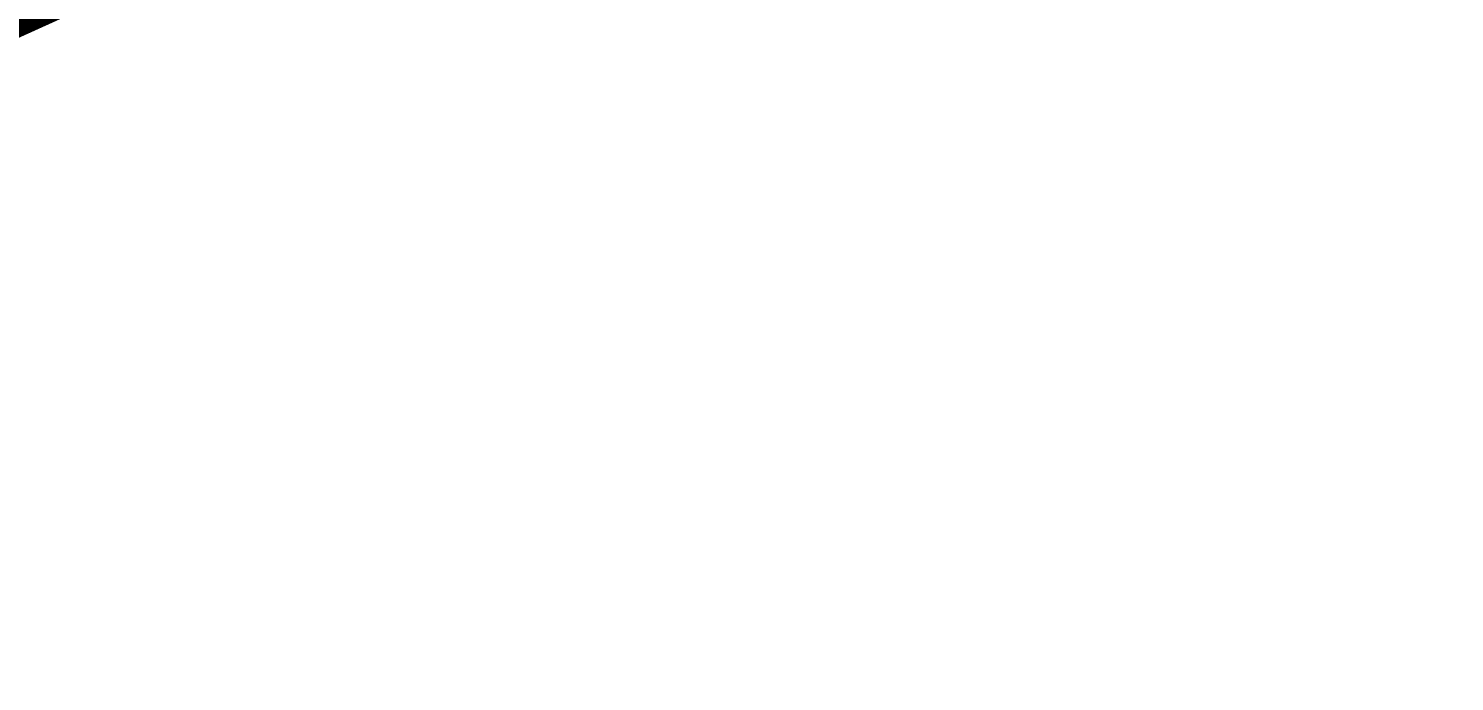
# Model space of a CAD drawing. Extents: x 352140 to 354978, y 6304672 to 6307963.
# Drawn here: x 352479.01 to 352496.04, y 6305729.55 to 6305737.35 of the extents above; entities that cross this region are included whole.
import ezdxf

# ---------------------------------------------------------------- set-up
doc = ezdxf.new("R2010")
doc.units = 0
doc.linetypes.add('DASHDOT', pattern=[1, 0.5, -0.25, 0, -0.25])
doc.layers.get('0').update_dxf_attribs({"linetype": 'CONTINUOUS'})
doc.layers.add('02_Geo ext_Acotamiento', color=7, linetype='CONTINUOUS')
doc.layers.add('03_S2_Pav ext_Borde vereda', color=7, linetype='CONTINUOUS')
doc.layers.add('0_ASD_LINEA OFICIAL', color=253, linetype='DASHDOT', lineweight=20)
doc.styles.add('ROMANS', font='romans.shx', dxfattribs={"width": 0.75})
doc.dimstyles.new('Principal', dxfattribs={"dimscale": 0, "dimtxt": 2, "dimasz": 2, "dimexe": 1, "dimexo": 1, "dimtad": 1, "dimrnd": 0.05, "dimzin": 1, "dimtxsty": 'ROMANS', "dimcen": 2.5, "dimclrt": 2, "dimaunit": 2, "dimadec": 0, "dimazin": 0, "dimtfac": 1, "dimtmove": 0, "dimatfit": 3, "dimfxl": 1, "dimfxlon": 1, "dimarcsym": 0})

# ---------------------------------------------------------------- blocks, each defined once
blk = doc.blocks.new('*D1356')
at = {"layer": '02_Geo ext_Acotamiento', "color": 0, "lineweight": -2, "transparency": 16777216}
blk.add_line((352474.0926318229, 6305972.204620175), (352473.118785715, 6305978.179346178), dxfattribs=at)
at = {"layer": '02_Geo ext_Acotamiento', "color": 0, "transparency": 16777216}
blk.add_solid([(352473.2832816129, 6305978.206158067), (352472.954289817, 6305978.152534289), (352472.9579143815, 6305979.166321564)], dxfattribs=at)
at = {"layer": '02_Geo ext_Acotamiento', "color": 2, "transparency": 16777216, "insert": (352474.5820595946, 6305974.84452452), "char_height": 1, "attachment_point": 5, "rotation": 279.2574751368675, "style": 'ROMANS'}
blk.add_mtext('R765,10', dxfattribs=at)
blk = doc.blocks.new('A$C27410629')
at = {"true_color": 0x136734, "transparency": 33554559}
h = blk.add_hatch(dxfattribs=at)
h.set_pattern_fill('ANSI31', color=116, scale=0.5)
h.set_pattern_definition([(45, (-8759.562515186517, -519.1035735587502), (-1.122532015133644, 1.122532015133644), [])])
h.paths.add_polyline_path([(137.5068959888558, 1252.464406617455, 0.1176268807227723), (109.8147584422568, 1254.193915082658, 0.0669245107500281), (94.44469839795602, 1249.334472017372, 0.3153492887079504), (64.30173641118381, 1196.270282113329, 0.0226826871159959), (65.7292635223912, 1185.310127003227), (112.3603922077091, 1218.953454515778), (153.4782689701005, 1161.962272479494), (172.1053089193083, 1139.480769404351), (187.9579650288579, 1141.807885415954), (193.565073162812, 1120.465553675225), (224.197974734232, 1050.129297271156), (250.6203797236194, 989.4787086543838), (268.1526288855184, 972.7353945672494, 7.2547007156e-06), (291.4898137452492, 983.2987389690225), (238.1945199318034, 1105.633967029937), (205.2934048173047, 1181.112163638985), (177.0531538182076, 1197.651557407602)])
at = {"layer": '0_ASD_LINEA OFICIAL', "ltscale": 8, "const_width": 0.5}
blk.add_lwpolyline([(250.6203797236194, 989.4787086543838), (268.1526288854875, 972.7353945673531, 7.2547007157e-06), (291.4898137452146, 983.2987389692971), (291.4898137452146, 983.2987389692971), (238.1945199318034, 1105.633967029937), (205.2934048173047, 1181.112163638985), (177.0531538182076, 1197.651557407602), (137.6146324061954, 1252.315079214)], format="xyb", dxfattribs=at)

msp = doc.modelspace()

# ---------------------------------------------------------------- block references
at = {"layer": '03_S2_Pav ext_Borde vereda', "linetype": 'Continuous'}
msp.add_blockref('A$C27410629', (352203.9623478023, 6304761.713605438), dxfattribs=at)

# ---------------------------------------------------------------- dimensions: what is measured, and where the dimension line sits
at = {"layer": '02_Geo ext_Acotamiento'}
dim = msp.add_radius_dim(center=(352596.0415848349, 6305224.025236828), mpoint=(352472.9579143815, 6305979.166321564), dimstyle='Principal', override={"dimscale": 0, "dimaunit": 0, "dimfxl": 0.22, "dimarcsym": 1}, dxfattribs=at)
dim.commit()
dim.dimension.update_dxf_attribs({"geometry": '*D1356', "text_midpoint": (352473.686144437, 6305974.698495483), "dimtype": 164})

doc.saveas('drawing.dxf')
